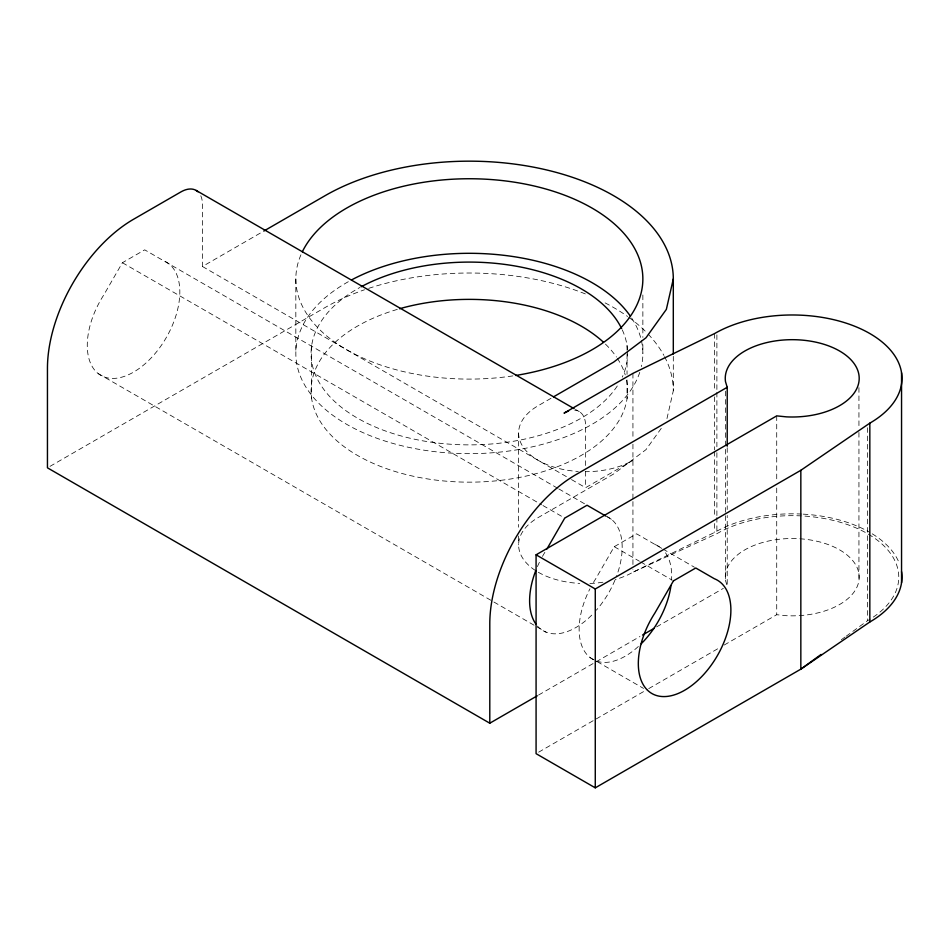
<?xml version="1.0" encoding="UTF-8"?>
<svg xmlns="http://www.w3.org/2000/svg" width="949" height="949" viewBox="0 0 949 949"><rect width="100%" height="100%" fill="white"/><g stroke="black" fill="none" stroke-linecap="round" stroke-linejoin="round"><path stroke-width="0.71" stroke-dasharray="4.75 3.56" d="M666.969 418.556L673.304 390.774L673.304 355.448M557.561 488.201L144.711 249.848L122.397 262.731L103.809 294.925A65.445 37.782 -60 0 0 99.894 374.796A65.445 37.782 -60 0 0 167.214 335.922A65.445 37.782 -60 0 0 163.299 260.584M661.75 548.356L636.565 533.812L614.252 546.695L595.652 578.902A65.445 37.782 -60 0 0 591.974 585.011M661.263 428.343L645.984 449.648L613.564 474.037L538.225 517.537A66.976 38.66 0 0 0 522.65 558.107A66.976 38.66 0 0 0 579.756 583.398M841.348 639.721L844.93 637.123M846.117 636.257L867.564 620.682A106.549 61.519 0 0 0 892.582 556.529A106.549 61.519 0 0 0 802.925 515.983M200.797 195.791A30.439 17.58 -60 0 1 202.434 204.355L202.434 266.491L262.505 231.817M50.012 466.35L325.127 307.512A203.952 117.759 0 0 1 364.523 289.765M551.001 398.307L538.225 405.686A66.976 38.66 0 0 0 522.401 445.852A66.976 38.66 0 0 0 578.297 471.463M571.5 479.577L585.58 487.703L632.936 460.36A66.976 38.66 0 0 1 585.58 471.689M538.558 695.048L639.946 636.518M656.625 626.886L723.363 588.356M538.641 752.177L647.443 689.365M648.725 688.618L719.117 647.977M724.241 645.023L776.721 614.715L786.389 615.699A66.976 38.66 0 0 0 859.165 578.309A66.976 38.66 0 0 0 790.28 538.534A66.976 38.66 0 0 0 725.511 580.551L727.219 586.138L727.219 515.437M801.786 514.061A109.74 63.358 0 0 0 714.633 532.389L632.936 572.211A66.976 38.66 0 0 1 615.225 579.542M801.514 515.9A106.549 61.519 0 0 0 716.886 533.694L632.936 572.211L632.936 569.27M575.438 409.41L579.281 411.629M202.434 266.491L570.23 478.842M558.783 488.913L585.77 504.488M607.502 517.039L611.346 519.257M663.007 549.08L694.49 567.265M122.397 262.731L541.665 504.785M542.947 505.532L564.738 518.107M614.252 546.695L639.436 561.239M640.694 561.962L672.189 580.147M98.103 373.515L536.6 626.672M537.17 627.004L546.149 632.188M589.958 657.479L643.517 688.405M867.564 427.726L867.564 620.682M858.94 387.607L858.94 427.37M858.94 432.412L858.94 580.551M776.721 415.876L776.721 482.151M776.721 488.047L776.721 614.715M727.219 447.679L727.219 509.542M725.511 391.178L725.511 514.904M725.511 515.746L725.511 580.551M716.886 334.843L716.886 390.81M716.886 392.293L716.886 446.789M716.886 452.673L716.886 516.019M716.886 517.49L716.886 533.694M714.633 333.538L714.633 390.988M714.633 396.872L714.633 449.897M714.633 451.368L714.633 517.656M714.633 523.551L714.633 532.389M642.864 295.009L642.864 337.405M642.864 344.712L642.864 353.491M632.936 373.372L632.936 438.248M632.936 444.144L632.936 500.099M632.936 501.57L632.936 567.799M627.04 345.519L627.04 352.696M627.04 354.131L627.04 374.357M627.04 379.944L627.04 398.734M585.58 465.508L585.58 425.567A30.439 17.58 -60 0 0 574.821 410.253M585.58 471.428L585.58 487.703M518.617 433.029L518.617 527.217M518.617 536.043L518.617 544.868M311.652 345.519L311.652 398.734M295.827 278.923L295.827 353.491M627.597 351.308A158.293 91.389 0 0 1 622.247 377.144M617.289 385.994A158.293 91.389 0 0 1 381.889 429.66A158.293 91.389 0 0 1 359.873 287.476M622.247 329.837A158.293 91.389 0 0 1 627.514 349.861M626.577 380.169A158.293 91.389 0 0 1 505.924 479.684A158.293 91.389 0 0 1 320.655 422.115A158.293 91.389 0 0 1 398.07 309.172M605.438 344.096A158.293 91.389 0 0 1 616.459 357.026M617.289 358.271A158.293 91.389 0 0 1 625.237 374.902M803.257 514.144A109.74 63.358 0 0 1 869.83 532.389M872.238 533.824A109.74 63.358 0 0 1 899.367 563.469M641.382 340.418A173.513 100.179 0 0 1 641.382 366.563M639.756 372.34A173.513 100.179 0 0 1 386.623 441.546A173.513 100.179 0 0 1 349.03 281.307M631.654 318.069A173.513 100.179 0 0 1 641.026 338.959M602.912 582.223A66.976 38.66 0 0 1 588.487 583.505M368.675 288.366A203.952 117.759 0 0 1 585.379 293.929M605.118 302.897A203.952 117.759 0 0 1 627.586 316.48M628.796 317.346A203.952 117.759 0 0 1 645.984 331.889M648.143 334.119A203.952 117.759 0 0 1 663.885 355.389M664.537 356.622A203.952 117.759 0 0 1 673.304 390.774M665.486 552.804A65.445 37.782 -60 0 1 671.56 580.005M638.357 646.483A65.445 37.782 -60 0 1 595.652 660.777M593.255 659.662A65.445 37.782 -60 0 1 589.958 588.783M655.154 544.548A65.445 37.782 -60 0 1 660.86 547.846M605.64 515.959A65.445 37.782 -60 0 1 616.47 576.363M614.928 580.254A65.445 37.782 -60 0 1 596.363 610.183M591.725 615.154A65.445 37.782 -60 0 1 537.525 626.115M537.419 566.612A65.445 37.782 -60 0 1 540.444 560.195M542.46 556.422A65.445 37.782 -60 0 1 546.149 550.313M512.851 375.899A173.513 100.179 0 0 1 301.746 252.992"/><path stroke-width="1.42" d="M263.775 231.082L325.127 195.66A203.952 117.759 0 0 1 547.395 170.132A203.952 117.759 0 0 1 673.304 278.923L666.352 309.398L645.984 337.797L613.564 362.186L553.552 396.836M546.861 549.08L564.738 518.107L587.051 505.236L605.64 515.959M821.099 654.43L800.837 669.152L595.272 787.836L536.078 753.66L536.078 554.809L776.721 415.876L786.389 416.86A66.976 38.66 0 0 0 859.165 379.47A66.976 38.66 0 0 0 790.28 339.695A66.976 38.66 0 0 0 725.511 381.712L727.219 387.287L727.219 446.208M536.078 554.809L595.272 588.985L800.837 470.301L869.83 423.147A109.74 63.358 0 0 0 869.83 333.538A109.74 63.358 0 0 0 714.633 333.538L632.936 373.372L564.062 413.135A30.439 17.58 -60 0 1 568.534 411.095M901.55 571.666A109.74 63.358 0 0 1 869.83 621.986L800.837 669.152L800.837 470.301M727.219 387.287L575.901 474.654A121.769 70.297 -60 0 0 489.791 623.79L489.791 723.209L537.276 695.795M642.509 635.035L654.063 628.368M196.123 190.417L574.157 408.675M489.791 723.209L47.45 467.821L47.45 368.402A121.769 70.297 -60 0 1 133.548 219.266L180.903 191.923A30.439 17.58 -60 0 1 197.985 191.793M901.55 372.815L901.55 582.71M869.83 423.147L869.83 621.986M673.304 278.923L673.304 353.977M595.272 588.985L595.272 787.836M302.316 251.805A173.513 100.179 0 0 1 592.271 208.222A173.513 100.179 0 0 1 515.698 375.46M351.462 279.979A173.513 100.179 0 0 1 630.065 315.732M670.979 585.628A65.445 37.782 -60 0 1 641.239 643.742M361.13 286.788A158.293 91.389 0 0 1 621.642 328.556M399.529 308.745A158.293 91.389 0 0 1 603.374 342.138M535.817 623.932A65.445 37.782 -60 0 1 535.817 570.491M673.446 580.871L654.857 613.078A65.445 37.782 -60 0 0 650.943 692.948A65.445 37.782 -60 0 0 718.263 654.075A65.445 37.782 -60 0 0 714.348 578.724L695.759 567.988L673.446 580.871"/></g></svg>
